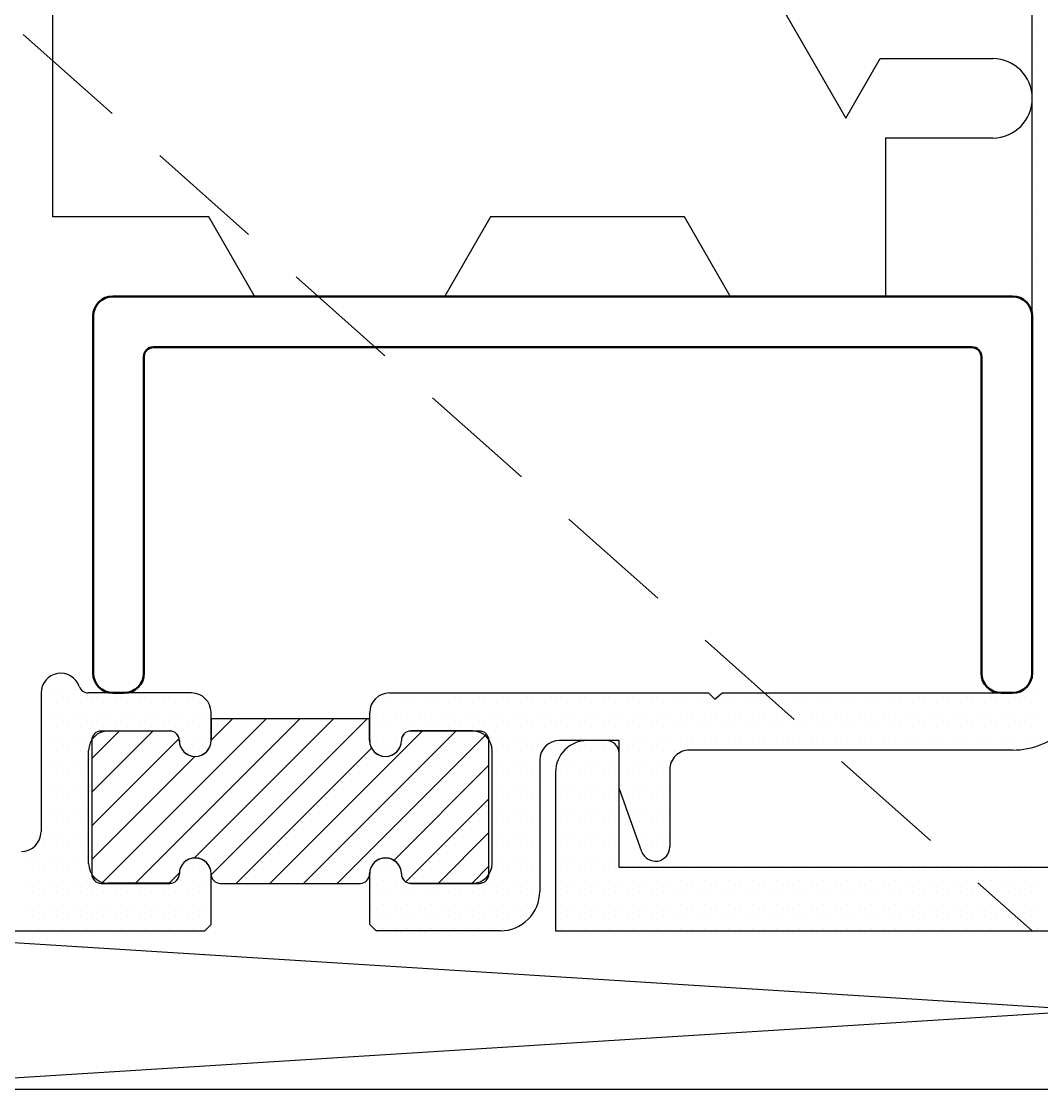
# Model space of a CAD drawing. Header units: inches. Extents: x 3.8 to 36.3, y 0.9 to 43.6.
# Drawn here: x 15.652 to 17.261, y 5.216 to 6.899 of the extents above; entities that cross this region are included whole.
import ezdxf

# ---------------------------------------------------------------- set-up
doc = ezdxf.new("R2010")
doc.units = ezdxf.units.IN
doc.header["$MEASUREMENT"] = 0
doc.linetypes.add('HIDDEN', pattern=[0.375, 0.25, -0.125])
for name, color, linetype in [('R-SWTS-DET1', 1, 'Continuous'), ('R-SWTS-DET2', 4, 'Continuous'), ('R-SWTS-DET3', 5, 'Continuous'), ('R-SWTS-PAT1', 5, 'Continuous')]:
    doc.layers.add(name, color=color, linetype=linetype)

msp = doc.modelspace()

# ---------------------------------------------------------------- linework, layer by layer
at = {"layer": 'R-SWTS-DET1', "lineweight": 30}
for p, q in [((17.24559, 5.87216), (17.24559, 7.07142)), ((15.68344, 5.84116), (15.68342, 5.62243)), ((15.92043, 5.84116), (15.75792, 5.84116)), ((16.23243, 5.84116), (16.73559, 5.84116)), ((16.73559, 5.84116), (16.74559, 5.83116)), ((16.74559, 5.83116), (16.75709, 5.84116)), ((16.75709, 5.84116), (17.21459, 5.84116)), ((15.95143, 5.76627), (15.95143, 5.81016)), ((16.20143, 5.76627), (16.20143, 5.81016)), ((15.78943, 5.78127), (15.88643, 5.78127)), ((16.36343, 5.78127), (16.26643, 5.78127)), ((16.57444, 5.76617), (16.50041, 5.76616)), ((16.59444, 5.76618), (16.54444, 5.76618)), ((16.59444, 5.56618), (16.59444, 5.76618)), ((15.75843, 5.57227), (15.75843, 5.75027)), ((16.39443, 5.57227), (16.39443, 5.75027)), ((16.59445, 5.69118), (16.59444, 5.74618)), ((17.21459, 5.75116), (16.70544, 5.75118)), ((16.46941, 5.73516), (16.46943, 5.52844)), ((16.49444, 5.71618), (16.49444, 5.46618)), ((16.67444, 5.72018), (16.67445, 5.59871)), ((16.63051, 5.59104), (16.59445, 5.69118)), ((15.95143, 5.47643), (15.95143, 5.55627)), ((16.20143, 5.47643), (16.20143, 5.55627)), ((19.08144, 5.56618), (16.59444, 5.56618)), ((15.88643, 5.54127), (15.78943, 5.54127)), ((16.26643, 5.54127), (16.36343, 5.54127)), ((15.94143, 5.46643), (15.95143, 5.47643)), ((16.21143, 5.46643), (16.20143, 5.47643)), ((15.01059, 5.46643), (15.94143, 5.46643)), ((16.40743, 5.46643), (16.21143, 5.46643)), ((16.49444, 5.46618), (19.08144, 5.46618))]:
    msp.add_line(p, q, dxfattribs=at)
at = {"layer": 'R-SWTS-DET1'}
for p, q in [((15.70186, 6.59142), (15.70186, 7.02842)), ((16.7893, 7.02842), (16.95197, 6.74667)), ((16.95197, 6.74667), (17.0061, 6.84042)), ((17.0061, 6.84042), (17.18359, 6.84042)), ((17.18359, 6.71542), (17.01436, 6.71542)), ((17.01436, 6.71542), (17.01436, 6.46642)), ((15.94781, 6.59142), (15.70186, 6.59142)), ((16.01997, 6.46642), (15.94781, 6.59142)), ((16.39184, 6.59142), (16.31967, 6.46642)), ((16.6975, 6.59142), (16.39184, 6.59142)), ((16.76967, 6.46642), (16.6975, 6.59142)), ((16.31967, 6.46642), (16.01997, 6.46642)), ((17.01436, 6.46642), (16.76967, 6.46642)), ((16.20134, 5.80044), (15.95134, 5.80017)), ((15.95134, 5.80017), (15.95134, 5.76617)), ((16.20134, 5.76617), (16.20134, 5.80017)), ((15.88634, 5.78117), (15.77834, 5.78117)), ((16.37434, 5.78117), (16.26634, 5.78117)), ((15.76334, 5.76617), (15.76334, 5.55617)), ((16.38934, 5.55617), (16.38934, 5.76617)), ((15.77834, 5.54117), (15.88634, 5.54117)), ((15.96634, 5.54117), (16.18634, 5.54117)), ((16.26634, 5.54117), (16.37434, 5.54117))]:
    msp.add_line(p, q, dxfattribs=at)
at = {"layer": 'R-SWTS-DET1', "lineweight": 50}
for p, q in [((15.79657, 6.46592), (17.21459, 6.46592)), ((15.76557, 5.87216), (15.76557, 6.43492)), ((17.24559, 6.43492), (17.24559, 5.87216)), ((17.15059, 6.38592), (15.86057, 6.38592)), ((15.84557, 6.37092), (15.84557, 5.87216)), ((17.16559, 5.87216), (17.16559, 6.37092)), ((15.81457, 5.84116), (15.79657, 5.84116)), ((17.21459, 5.84116), (17.19659, 5.84116))]:
    msp.add_line(p, q, dxfattribs=at)
at = {"layer": 'R-SWTS-DET1'}
for centre, radius, start, end in [((17.18338, 6.77792), 0.0625, 270.18986, 89.81014), ((16.23207, 5.80044), 0.03073, 180, 180.50195), ((15.77836, 5.76615), 0.01502, 90.08612, 179.91388), ((15.88631, 5.76615), 0.01502, 0.08612, 89.91388), ((16.26636, 5.76615), 0.01502, 90.08612, 179.91388), ((16.37431, 5.76615), 0.01502, 0.08612, 89.91388), ((15.92634, 5.76623), 0.025, 180.1266, 359.8734), ((16.22634, 5.76623), 0.025, 180.1266, 359.8734), ((15.92634, 5.55612), 0.025, 0.1266, 179.8734), ((16.22634, 5.55612), 0.025, 0.1266, 179.8734), ((15.77836, 5.55619), 0.01502, 180.08612, 269.91388), ((15.88631, 5.55619), 0.01502, 270.08612, 359.91388), ((15.96636, 5.55619), 0.01502, 180.08612, 269.91388), ((16.18631, 5.55619), 0.01502, 270.08612, 359.91388), ((16.26636, 5.55619), 0.01502, 180.08612, 269.91388), ((16.37431, 5.55619), 0.01502, 270.08612, 359.91388)]:
    msp.add_arc(centre, radius, start, end, dxfattribs=at)
at = {"layer": 'R-SWTS-DET1', "lineweight": 50}
for centre, radius, start, end in [((15.79657, 6.43492), 0.031, 90, 180), ((17.21459, 6.43492), 0.031, 0, 90), ((15.86057, 6.37092), 0.015, 90, 180), ((17.15059, 6.37092), 0.015, 0, 90), ((15.79657, 5.87216), 0.031, 180, 270), ((15.81457, 5.87216), 0.031, 270, 0), ((17.19659, 5.87216), 0.031, 180, 270), ((17.21459, 5.87216), 0.031, 270, 0)]:
    msp.add_arc(centre, radius, start, end, dxfattribs=at)
at = {"layer": 'R-SWTS-DET1', "lineweight": 30}
for centre, radius, start, end in [((15.71444, 5.84116), 0.031, 19.03144, 180), ((17.21459, 5.87216), 0.031, 270, 0), ((17.21459, 5.87216), 0.121, 269.99808, 360), ((15.75792, 5.85616), 0.015, 199.03144, 270), ((15.92043, 5.81016), 0.031, 0, 90), ((16.23243, 5.81016), 0.031, 90, 180), ((15.78943, 5.75027), 0.031, 90, 180), ((15.88643, 5.76627), 0.015, 0, 90), ((16.26643, 5.76627), 0.015, 90, 180), ((16.36343, 5.75027), 0.031, 0, 90), ((15.92643, 5.76627), 0.025, 180, 0), ((16.22643, 5.76627), 0.025, 180, 0), ((16.50041, 5.73516), 0.031, 90.01042, 180.00459), ((16.54444, 5.71618), 0.05, 90.00001, 180), ((16.57444, 5.74617), 0.02, 0.00583, 90.01042), ((16.70544, 5.72018), 0.031, 89.99808, 180.0026), ((15.65242, 5.62243), 0.031, 270, 359.99499), ((16.65181, 5.59871), 0.02264, 199.80483, 0.0026), ((15.78943, 5.57227), 0.031, 180, 270), ((15.92643, 5.55627), 0.025, 0, 180), ((16.22643, 5.55627), 0.025, 360, 180), ((16.36343, 5.57227), 0.031, 270, 0), ((15.88643, 5.55627), 0.015, 270, 0), ((16.26643, 5.55627), 0.015, 180, 270), ((16.40743, 5.52843), 0.062, 270, 0.00534)]:
    msp.add_arc(centre, radius, start, end, dxfattribs=at)
at = {"layer": 'R-SWTS-DET2', "linetype": 'HIDDEN', "ltscale": 0.75}
msp.add_line((15.01059, 7.45142), (17.24559, 5.46643), dxfattribs=at)
at = {"layer": 'R-SWTS-DET3'}
for p, q in [((19.33859, 5.21623), (15.33859, 5.46623)), ((15.33859, 5.21623), (19.33859, 5.46623)), ((19.92744, 5.21623), (14.58859, 5.21623))]:
    msp.add_line(p, q, dxfattribs=at)
at = {"layer": 'R-SWTS-PAT1'}
for p, q in [((17.25449, 6.89494), (17.25449, 6.89494)), ((17.25449, 6.85744), (17.25449, 6.85744)), ((17.25449, 6.81994), (17.25449, 6.81994)), ((17.25449, 6.78244), (17.25449, 6.78244)), ((17.25449, 6.74494), (17.25449, 6.74494)), ((17.25449, 6.70744), (17.25449, 6.70744)), ((17.25449, 6.66994), (17.25449, 6.66994)), ((17.25449, 6.63244), (17.25449, 6.63244)), ((17.25449, 6.59494), (17.25449, 6.59494)), ((17.25449, 6.55744), (17.25449, 6.55744)), ((17.25449, 6.51994), (17.25449, 6.51994)), ((17.25449, 6.48244), (17.25449, 6.48244)), ((17.25449, 6.44494), (17.25449, 6.44494)), ((17.25449, 6.40744), (17.25449, 6.40744)), ((17.25449, 6.36994), (17.25449, 6.36994)), ((17.25449, 6.33244), (17.25449, 6.33244)), ((17.25449, 6.29494), (17.25449, 6.29494)), ((17.25449, 6.25744), (17.25449, 6.25744)), ((17.25449, 6.21994), (17.25449, 6.21994)), ((17.25449, 6.18244), (17.25449, 6.18244)), ((17.25449, 6.14494), (17.25449, 6.14494)), ((17.25449, 6.10744), (17.25449, 6.10744)), ((17.25449, 6.06994), (17.25449, 6.06994)), ((17.25449, 6.03244), (17.25449, 6.03244)), ((17.25449, 5.99494), (17.25449, 5.99494)), ((17.25449, 5.95744), (17.25449, 5.95744)), ((17.25449, 5.91994), (17.25449, 5.91994)), ((17.25449, 5.88244), (17.25449, 5.88244)), ((15.70761, 5.86369), (15.70761, 5.86369)), ((15.72636, 5.86369), (15.72636, 5.86369)), ((17.24511, 5.86369), (17.24511, 5.86369)), ((15.69824, 5.84494), (15.69824, 5.84494)), ((15.71699, 5.84494), (15.71699, 5.84494)), ((15.73574, 5.84494), (15.73574, 5.84494)), ((17.23574, 5.84494), (17.23574, 5.84494)), ((17.25449, 5.84494), (17.25449, 5.84494)), ((15.68886, 5.82619), (15.68886, 5.82619)), ((15.70761, 5.82619), (15.70761, 5.82619)), ((15.72636, 5.82619), (15.72636, 5.82619)), ((15.74511, 5.82619), (15.74511, 5.82619)), ((15.76386, 5.82619), (15.76386, 5.82619)), ((15.78261, 5.82619), (15.78261, 5.82619)), ((15.80136, 5.82619), (15.80136, 5.82619)), ((15.82011, 5.82619), (15.82011, 5.82619)), ((15.83886, 5.82619), (15.83886, 5.82619)), ((15.85761, 5.82619), (15.85761, 5.82619)), ((15.87636, 5.82619), (15.87636, 5.82619)), ((15.89511, 5.82619), (15.89511, 5.82619)), ((15.91386, 5.82619), (15.91386, 5.82619)), ((15.93261, 5.82619), (15.93261, 5.82619)), ((16.21386, 5.82619), (16.21386, 5.82619)), ((16.23261, 5.82619), (16.23261, 5.82619)), ((16.25136, 5.82619), (16.25136, 5.82619)), ((16.27011, 5.82619), (16.27011, 5.82619)), ((16.28886, 5.82619), (16.28886, 5.82619)), ((16.30761, 5.82619), (16.30761, 5.82619)), ((16.32636, 5.82619), (16.32636, 5.82619)), ((16.34511, 5.82619), (16.34511, 5.82619)), ((16.36386, 5.82619), (16.36386, 5.82619)), ((16.38261, 5.82619), (16.38261, 5.82619)), ((16.40136, 5.82619), (16.40136, 5.82619)), ((16.42011, 5.82619), (16.42011, 5.82619)), ((16.43886, 5.82619), (16.43886, 5.82619)), ((16.45761, 5.82619), (16.45761, 5.82619)), ((16.47636, 5.82619), (16.47636, 5.82619)), ((16.49511, 5.82619), (16.49511, 5.82619)), ((16.51386, 5.82619), (16.51386, 5.82619)), ((16.53261, 5.82619), (16.53261, 5.82619)), ((16.55136, 5.82619), (16.55136, 5.82619)), ((16.57011, 5.82619), (16.57011, 5.82619)), ((16.58886, 5.82619), (16.58886, 5.82619)), ((16.60761, 5.82619), (16.60761, 5.82619)), ((16.62636, 5.82619), (16.62636, 5.82619)), ((16.64511, 5.82619), (16.64511, 5.82619)), ((16.66386, 5.82619), (16.66386, 5.82619)), ((16.68261, 5.82619), (16.68261, 5.82619)), ((16.70136, 5.82619), (16.70136, 5.82619)), ((16.72011, 5.82619), (16.72011, 5.82619)), ((16.73886, 5.82619), (16.73886, 5.82619)), ((16.75761, 5.82619), (16.75761, 5.82619)), ((16.77636, 5.82619), (16.77636, 5.82619)), ((16.79511, 5.82619), (16.79511, 5.82619)), ((16.81386, 5.82619), (16.81386, 5.82619)), ((16.83261, 5.82619), (16.83261, 5.82619)), ((16.85136, 5.82619), (16.85136, 5.82619)), ((16.87011, 5.82619), (16.87011, 5.82619)), ((16.88886, 5.82619), (16.88886, 5.82619)), ((16.90761, 5.82619), (16.90761, 5.82619)), ((16.92636, 5.82619), (16.92636, 5.82619)), ((16.94511, 5.82619), (16.94511, 5.82619)), ((16.96386, 5.82619), (16.96386, 5.82619)), ((16.98261, 5.82619), (16.98261, 5.82619)), ((17.00136, 5.82619), (17.00136, 5.82619)), ((17.02011, 5.82619), (17.02011, 5.82619)), ((17.03886, 5.82619), (17.03886, 5.82619)), ((17.05761, 5.82619), (17.05761, 5.82619)), ((17.07636, 5.82619), (17.07636, 5.82619)), ((17.09511, 5.82619), (17.09511, 5.82619)), ((17.11386, 5.82619), (17.11386, 5.82619)), ((17.13261, 5.82619), (17.13261, 5.82619)), ((17.15136, 5.82619), (17.15136, 5.82619)), ((17.17011, 5.82619), (17.17011, 5.82619)), ((17.18886, 5.82619), (17.18886, 5.82619)), ((17.20761, 5.82619), (17.20761, 5.82619)), ((17.22636, 5.82619), (17.22636, 5.82619)), ((17.24511, 5.82619), (17.24511, 5.82619)), ((15.69824, 5.80744), (15.69824, 5.80744)), ((15.71699, 5.80744), (15.71699, 5.80744)), ((15.73574, 5.80744), (15.73574, 5.80744)), ((15.75449, 5.80744), (15.75449, 5.80744)), ((15.77324, 5.80744), (15.77324, 5.80744)), ((15.79199, 5.80744), (15.79199, 5.80744)), ((15.81074, 5.80744), (15.81074, 5.80744)), ((15.82949, 5.80744), (15.82949, 5.80744)), ((15.84824, 5.80744), (15.84824, 5.80744)), ((15.86699, 5.80744), (15.86699, 5.80744)), ((15.88574, 5.80744), (15.88574, 5.80744)), ((15.90449, 5.80744), (15.90449, 5.80744)), ((15.92324, 5.80744), (15.92324, 5.80744)), ((15.94199, 5.80744), (15.94199, 5.80744)), ((16.20449, 5.80744), (16.20449, 5.80744)), ((16.22324, 5.80744), (16.22324, 5.80744)), ((16.24199, 5.80744), (16.24199, 5.80744)), ((16.26074, 5.80744), (16.26074, 5.80744)), ((16.27949, 5.80744), (16.27949, 5.80744)), ((16.29824, 5.80744), (16.29824, 5.80744)), ((16.31699, 5.80744), (16.31699, 5.80744)), ((16.33574, 5.80744), (16.33574, 5.80744)), ((16.35449, 5.80744), (16.35449, 5.80744)), ((16.37324, 5.80744), (16.37324, 5.80744)), ((16.39199, 5.80744), (16.39199, 5.80744)), ((16.41074, 5.80744), (16.41074, 5.80744)), ((16.42949, 5.80744), (16.42949, 5.80744)), ((16.44824, 5.80744), (16.44824, 5.80744)), ((16.46699, 5.80744), (16.46699, 5.80744)), ((16.48574, 5.80744), (16.48574, 5.80744)), ((16.50449, 5.80744), (16.50449, 5.80744)), ((16.52324, 5.80744), (16.52324, 5.80744)), ((16.54199, 5.80744), (16.54199, 5.80744)), ((16.56074, 5.80744), (16.56074, 5.80744)), ((16.57949, 5.80744), (16.57949, 5.80744)), ((16.59824, 5.80744), (16.59824, 5.80744)), ((16.61699, 5.80744), (16.61699, 5.80744)), ((16.63574, 5.80744), (16.63574, 5.80744)), ((16.65449, 5.80744), (16.65449, 5.80744)), ((16.67324, 5.80744), (16.67324, 5.80744)), ((16.69199, 5.80744), (16.69199, 5.80744)), ((16.71074, 5.80744), (16.71074, 5.80744)), ((16.72949, 5.80744), (16.72949, 5.80744)), ((16.74824, 5.80744), (16.74824, 5.80744)), ((16.76699, 5.80744), (16.76699, 5.80744)), ((16.78574, 5.80744), (16.78574, 5.80744)), ((16.80449, 5.80744), (16.80449, 5.80744)), ((16.82324, 5.80744), (16.82324, 5.80744)), ((16.84199, 5.80744), (16.84199, 5.80744)), ((16.86074, 5.80744), (16.86074, 5.80744)), ((16.87949, 5.80744), (16.87949, 5.80744)), ((16.89824, 5.80744), (16.89824, 5.80744)), ((16.91699, 5.80744), (16.91699, 5.80744)), ((16.93574, 5.80744), (16.93574, 5.80744)), ((16.95449, 5.80744), (16.95449, 5.80744)), ((16.97324, 5.80744), (16.97324, 5.80744)), ((16.99199, 5.80744), (16.99199, 5.80744)), ((17.01074, 5.80744), (17.01074, 5.80744)), ((17.02949, 5.80744), (17.02949, 5.80744)), ((17.04824, 5.80744), (17.04824, 5.80744)), ((17.06699, 5.80744), (17.06699, 5.80744)), ((17.08574, 5.80744), (17.08574, 5.80744)), ((17.10449, 5.80744), (17.10449, 5.80744)), ((17.12324, 5.80744), (17.12324, 5.80744)), ((17.14199, 5.80744), (17.14199, 5.80744)), ((17.16074, 5.80744), (17.16074, 5.80744)), ((17.17949, 5.80744), (17.17949, 5.80744)), ((17.19824, 5.80744), (17.19824, 5.80744)), ((17.21699, 5.80744), (17.21699, 5.80744)), ((17.23574, 5.80744), (17.23574, 5.80744)), ((17.25449, 5.80744), (17.25449, 5.80744)), ((15.77897, 5.54117), (16.03806, 5.80026)), ((15.832, 5.54117), (16.09115, 5.80032)), ((15.92501, 5.58114), (16.14424, 5.80038)), ((15.95134, 5.76657), (15.98497, 5.80021)), ((15.95143, 5.55453), (16.19733, 5.80044)), ((15.68886, 5.78869), (15.68886, 5.78869)), ((15.70761, 5.78869), (15.70761, 5.78869)), ((15.72636, 5.78869), (15.72636, 5.78869)), ((15.74511, 5.78869), (15.74511, 5.78869)), ((15.76334, 5.73767), (15.80684, 5.78117)), ((15.76334, 5.68464), (15.85987, 5.78117)), ((15.76386, 5.78869), (15.76386, 5.78869)), ((15.78261, 5.78869), (15.78261, 5.78869)), ((15.80136, 5.78869), (15.80136, 5.78869)), ((15.82011, 5.78869), (15.82011, 5.78869)), ((15.83886, 5.78869), (15.83886, 5.78869)), ((15.85761, 5.78869), (15.85761, 5.78869)), ((15.87636, 5.78869), (15.87636, 5.78869)), ((15.89511, 5.78869), (15.89511, 5.78869)), ((15.91386, 5.78869), (15.91386, 5.78869)), ((15.93261, 5.78869), (15.93261, 5.78869)), ((15.95136, 5.78869), (15.95136, 5.78869)), ((16.04414, 5.54117), (16.28414, 5.78117)), ((16.09717, 5.54117), (16.33717, 5.78117)), ((16.1502, 5.54117), (16.38536, 5.77633)), ((16.21386, 5.78869), (16.21386, 5.78869)), ((16.23261, 5.78869), (16.23261, 5.78869)), ((16.25136, 5.78869), (16.25136, 5.78869)), ((16.27011, 5.78869), (16.27011, 5.78869)), ((16.28886, 5.78869), (16.28886, 5.78869)), ((16.30761, 5.78869), (16.30761, 5.78869)), ((16.32636, 5.78869), (16.32636, 5.78869)), ((16.34511, 5.78869), (16.34511, 5.78869)), ((16.36386, 5.78869), (16.36386, 5.78869)), ((16.38261, 5.78869), (16.38261, 5.78869)), ((16.40136, 5.78869), (16.40136, 5.78869)), ((16.42011, 5.78869), (16.42011, 5.78869)), ((16.43886, 5.78869), (16.43886, 5.78869)), ((16.45761, 5.78869), (16.45761, 5.78869)), ((16.47636, 5.78869), (16.47636, 5.78869)), ((16.49511, 5.78869), (16.49511, 5.78869)), ((16.51386, 5.78869), (16.51386, 5.78869)), ((16.53261, 5.78869), (16.53261, 5.78869)), ((16.55136, 5.78869), (16.55136, 5.78869)), ((16.57011, 5.78869), (16.57011, 5.78869)), ((16.58886, 5.78869), (16.58886, 5.78869)), ((16.60761, 5.78869), (16.60761, 5.78869)), ((16.62636, 5.78869), (16.62636, 5.78869)), ((16.64511, 5.78869), (16.64511, 5.78869)), ((16.66386, 5.78869), (16.66386, 5.78869)), ((16.68261, 5.78869), (16.68261, 5.78869)), ((16.70136, 5.78869), (16.70136, 5.78869)), ((16.72011, 5.78869), (16.72011, 5.78869)), ((16.73886, 5.78869), (16.73886, 5.78869)), ((16.75761, 5.78869), (16.75761, 5.78869)), ((16.77636, 5.78869), (16.77636, 5.78869)), ((16.79511, 5.78869), (16.79511, 5.78869)), ((16.81386, 5.78869), (16.81386, 5.78869)), ((16.83261, 5.78869), (16.83261, 5.78869)), ((16.85136, 5.78869), (16.85136, 5.78869)), ((16.87011, 5.78869), (16.87011, 5.78869)), ((16.88886, 5.78869), (16.88886, 5.78869)), ((16.90761, 5.78869), (16.90761, 5.78869)), ((16.92636, 5.78869), (16.92636, 5.78869)), ((16.94511, 5.78869), (16.94511, 5.78869)), ((16.96386, 5.78869), (16.96386, 5.78869)), ((16.98261, 5.78869), (16.98261, 5.78869)), ((17.00136, 5.78869), (17.00136, 5.78869)), ((17.02011, 5.78869), (17.02011, 5.78869)), ((17.03886, 5.78869), (17.03886, 5.78869)), ((17.05761, 5.78869), (17.05761, 5.78869)), ((17.07636, 5.78869), (17.07636, 5.78869)), ((17.09511, 5.78869), (17.09511, 5.78869)), ((17.11386, 5.78869), (17.11386, 5.78869)), ((17.13261, 5.78869), (17.13261, 5.78869)), ((17.15136, 5.78869), (17.15136, 5.78869)), ((17.17011, 5.78869), (17.17011, 5.78869)), ((17.18886, 5.78869), (17.18886, 5.78869)), ((17.20761, 5.78869), (17.20761, 5.78869)), ((17.22636, 5.78869), (17.22636, 5.78869)), ((17.24511, 5.78869), (17.24511, 5.78869)), ((15.69824, 5.76994), (15.69824, 5.76994)), ((15.71699, 5.76994), (15.71699, 5.76994)), ((15.73574, 5.76994), (15.73574, 5.76994)), ((15.75449, 5.76994), (15.75449, 5.76994)), ((15.76334, 5.6316), (15.90101, 5.76927)), ((15.90449, 5.76994), (15.90449, 5.76994)), ((15.92324, 5.76994), (15.92324, 5.76994)), ((15.94199, 5.76994), (15.94199, 5.76994)), ((16.20449, 5.76994), (16.20449, 5.76994)), ((16.22324, 5.76994), (16.22324, 5.76994)), ((16.24199, 5.76994), (16.24199, 5.76994)), ((16.39199, 5.76994), (16.39199, 5.76994)), ((16.41074, 5.76994), (16.41074, 5.76994)), ((16.42949, 5.76994), (16.42949, 5.76994)), ((16.44824, 5.76994), (16.44824, 5.76994)), ((16.46699, 5.76994), (16.46699, 5.76994)), ((16.48574, 5.76994), (16.48574, 5.76994)), ((16.50449, 5.76994), (16.50449, 5.76994)), ((16.52324, 5.76994), (16.52324, 5.76994)), ((16.54199, 5.76994), (16.54199, 5.76994)), ((16.56074, 5.76994), (16.56074, 5.76994)), ((16.57949, 5.76994), (16.57949, 5.76994)), ((16.59824, 5.76994), (16.59824, 5.76994)), ((16.61699, 5.76994), (16.61699, 5.76994)), ((16.63574, 5.76994), (16.63574, 5.76994)), ((16.65449, 5.76994), (16.65449, 5.76994)), ((16.67324, 5.76994), (16.67324, 5.76994)), ((16.69199, 5.76994), (16.69199, 5.76994)), ((16.71074, 5.76994), (16.71074, 5.76994)), ((16.72949, 5.76994), (16.72949, 5.76994)), ((16.74824, 5.76994), (16.74824, 5.76994)), ((16.76699, 5.76994), (16.76699, 5.76994)), ((16.78574, 5.76994), (16.78574, 5.76994)), ((16.80449, 5.76994), (16.80449, 5.76994)), ((16.82324, 5.76994), (16.82324, 5.76994)), ((16.84199, 5.76994), (16.84199, 5.76994)), ((16.86074, 5.76994), (16.86074, 5.76994)), ((16.87949, 5.76994), (16.87949, 5.76994)), ((16.89824, 5.76994), (16.89824, 5.76994)), ((16.91699, 5.76994), (16.91699, 5.76994)), ((16.93574, 5.76994), (16.93574, 5.76994)), ((16.95449, 5.76994), (16.95449, 5.76994)), ((16.97324, 5.76994), (16.97324, 5.76994)), ((16.99199, 5.76994), (16.99199, 5.76994)), ((17.01074, 5.76994), (17.01074, 5.76994)), ((17.02949, 5.76994), (17.02949, 5.76994)), ((17.04824, 5.76994), (17.04824, 5.76994)), ((17.06699, 5.76994), (17.06699, 5.76994)), ((17.08574, 5.76994), (17.08574, 5.76994)), ((17.10449, 5.76994), (17.10449, 5.76994)), ((17.12324, 5.76994), (17.12324, 5.76994)), ((17.14199, 5.76994), (17.14199, 5.76994)), ((17.16074, 5.76994), (17.16074, 5.76994)), ((17.17949, 5.76994), (17.17949, 5.76994)), ((17.19824, 5.76994), (17.19824, 5.76994)), ((17.21699, 5.76994), (17.21699, 5.76994)), ((17.23574, 5.76994), (17.23574, 5.76994)), ((17.25449, 5.76994), (17.25449, 5.76994)), ((15.68886, 5.75119), (15.68886, 5.75119)), ((15.70761, 5.75119), (15.70761, 5.75119)), ((15.72636, 5.75119), (15.72636, 5.75119)), ((15.74511, 5.75119), (15.74511, 5.75119)), ((15.76334, 5.57857), (15.92594, 5.74118)), ((15.91386, 5.75119), (15.91386, 5.75119)), ((15.93261, 5.75119), (15.93261, 5.75119)), ((15.9911, 5.54117), (16.20432, 5.75439)), ((16.21386, 5.75119), (16.21386, 5.75119)), ((16.23261, 5.75119), (16.23261, 5.75119)), ((16.40136, 5.75119), (16.40136, 5.75119)), ((16.42011, 5.75119), (16.42011, 5.75119)), ((16.43886, 5.75119), (16.43886, 5.75119)), ((16.45761, 5.75119), (16.45761, 5.75119)), ((16.51386, 5.75119), (16.51386, 5.75119)), ((16.53261, 5.75119), (16.53261, 5.75119)), ((16.55136, 5.75119), (16.55136, 5.75119)), ((16.57011, 5.75119), (16.57011, 5.75119)), ((16.58886, 5.75119), (16.58886, 5.75119)), ((16.60761, 5.75119), (16.60761, 5.75119)), ((16.62636, 5.75119), (16.62636, 5.75119)), ((16.64511, 5.75119), (16.64511, 5.75119)), ((16.66386, 5.75119), (16.66386, 5.75119)), ((16.68261, 5.75119), (16.68261, 5.75119)), ((16.70136, 5.75119), (16.70136, 5.75119)), ((16.72011, 5.75119), (16.72011, 5.75119)), ((16.73886, 5.75119), (16.73886, 5.75119)), ((16.75761, 5.75119), (16.75761, 5.75119)), ((16.77636, 5.75119), (16.77636, 5.75119)), ((16.79511, 5.75119), (16.79511, 5.75119)), ((16.81386, 5.75119), (16.81386, 5.75119)), ((16.83261, 5.75119), (16.83261, 5.75119)), ((16.85136, 5.75119), (16.85136, 5.75119)), ((16.87011, 5.75119), (16.87011, 5.75119)), ((16.88886, 5.75119), (16.88886, 5.75119)), ((16.90761, 5.75119), (16.90761, 5.75119)), ((16.92636, 5.75119), (16.92636, 5.75119)), ((16.94511, 5.75119), (16.94511, 5.75119)), ((16.96386, 5.75119), (16.96386, 5.75119)), ((16.98261, 5.75119), (16.98261, 5.75119)), ((17.00136, 5.75119), (17.00136, 5.75119)), ((17.02011, 5.75119), (17.02011, 5.75119)), ((17.03886, 5.75119), (17.03886, 5.75119)), ((17.05761, 5.75119), (17.05761, 5.75119)), ((17.07636, 5.75119), (17.07636, 5.75119)), ((17.09511, 5.75119), (17.09511, 5.75119)), ((17.11386, 5.75119), (17.11386, 5.75119)), ((17.13261, 5.75119), (17.13261, 5.75119)), ((17.15136, 5.75119), (17.15136, 5.75119)), ((17.17011, 5.75119), (17.17011, 5.75119)), ((17.18886, 5.75119), (17.18886, 5.75119)), ((17.20761, 5.75119), (17.20761, 5.75119)), ((15.69824, 5.73244), (15.69824, 5.73244)), ((15.71699, 5.73244), (15.71699, 5.73244)), ((15.73574, 5.73244), (15.73574, 5.73244)), ((15.75449, 5.73244), (15.75449, 5.73244)), ((16.23947, 5.5774), (16.38934, 5.72727)), ((16.41074, 5.73244), (16.41074, 5.73244)), ((16.42949, 5.73244), (16.42949, 5.73244)), ((16.44824, 5.73244), (16.44824, 5.73244)), ((16.46699, 5.73244), (16.46699, 5.73244)), ((16.50449, 5.73244), (16.50449, 5.73244)), ((16.52324, 5.73244), (16.52324, 5.73244)), ((16.54199, 5.73244), (16.54199, 5.73244)), ((16.56074, 5.73244), (16.56074, 5.73244)), ((16.57949, 5.73244), (16.57949, 5.73244)), ((16.59824, 5.73244), (16.59824, 5.73244)), ((16.61699, 5.73244), (16.61699, 5.73244)), ((16.63574, 5.73244), (16.63574, 5.73244)), ((16.65449, 5.73244), (16.65449, 5.73244)), ((16.67324, 5.73244), (16.67324, 5.73244)), ((15.68886, 5.71369), (15.68886, 5.71369)), ((15.70761, 5.71369), (15.70761, 5.71369)), ((15.72636, 5.71369), (15.72636, 5.71369)), ((15.74511, 5.71369), (15.74511, 5.71369)), ((16.40136, 5.71369), (16.40136, 5.71369)), ((16.42011, 5.71369), (16.42011, 5.71369)), ((16.43886, 5.71369), (16.43886, 5.71369)), ((16.45761, 5.71369), (16.45761, 5.71369)), ((16.49511, 5.71369), (16.49511, 5.71369)), ((16.51386, 5.71369), (16.51386, 5.71369)), ((16.53261, 5.71369), (16.53261, 5.71369)), ((16.55136, 5.71369), (16.55136, 5.71369)), ((16.57011, 5.71369), (16.57011, 5.71369)), ((16.58886, 5.71369), (16.58886, 5.71369)), ((16.60761, 5.71369), (16.60761, 5.71369)), ((16.62636, 5.71369), (16.62636, 5.71369)), ((16.64511, 5.71369), (16.64511, 5.71369)), ((16.66386, 5.71369), (16.66386, 5.71369)), ((15.69824, 5.69494), (15.69824, 5.69494)), ((15.71699, 5.69494), (15.71699, 5.69494)), ((15.73574, 5.69494), (15.73574, 5.69494)), ((15.75449, 5.69494), (15.75449, 5.69494)), ((16.41074, 5.69494), (16.41074, 5.69494)), ((16.42949, 5.69494), (16.42949, 5.69494)), ((16.44824, 5.69494), (16.44824, 5.69494)), ((16.46699, 5.69494), (16.46699, 5.69494)), ((16.50449, 5.69494), (16.50449, 5.69494)), ((16.52324, 5.69494), (16.52324, 5.69494)), ((16.54199, 5.69494), (16.54199, 5.69494)), ((16.56074, 5.69494), (16.56074, 5.69494)), ((16.57949, 5.69494), (16.57949, 5.69494)), ((16.59824, 5.69494), (16.59824, 5.69494)), ((16.61699, 5.69494), (16.61699, 5.69494)), ((16.63574, 5.69494), (16.63574, 5.69494)), ((16.65449, 5.69494), (16.65449, 5.69494)), ((16.67324, 5.69494), (16.67324, 5.69494)), ((15.68886, 5.67619), (15.68886, 5.67619)), ((15.70761, 5.67619), (15.70761, 5.67619)), ((15.72636, 5.67619), (15.72636, 5.67619)), ((15.74511, 5.67619), (15.74511, 5.67619)), ((16.25849, 5.5434), (16.38934, 5.67424)), ((16.40136, 5.67619), (16.40136, 5.67619)), ((16.42011, 5.67619), (16.42011, 5.67619)), ((16.43886, 5.67619), (16.43886, 5.67619)), ((16.45761, 5.67619), (16.45761, 5.67619)), ((16.49511, 5.67619), (16.49511, 5.67619)), ((16.51386, 5.67619), (16.51386, 5.67619)), ((16.53261, 5.67619), (16.53261, 5.67619)), ((16.55136, 5.67619), (16.55136, 5.67619)), ((16.57011, 5.67619), (16.57011, 5.67619)), ((16.58886, 5.67619), (16.58886, 5.67619)), ((16.60761, 5.67619), (16.60761, 5.67619)), ((16.62636, 5.67619), (16.62636, 5.67619)), ((16.64511, 5.67619), (16.64511, 5.67619)), ((16.66386, 5.67619), (16.66386, 5.67619)), ((15.69824, 5.65744), (15.69824, 5.65744)), ((15.71699, 5.65744), (15.71699, 5.65744)), ((15.73574, 5.65744), (15.73574, 5.65744)), ((15.75449, 5.65744), (15.75449, 5.65744)), ((16.41074, 5.65744), (16.41074, 5.65744)), ((16.42949, 5.65744), (16.42949, 5.65744)), ((16.44824, 5.65744), (16.44824, 5.65744)), ((16.46699, 5.65744), (16.46699, 5.65744)), ((16.50449, 5.65744), (16.50449, 5.65744)), ((16.52324, 5.65744), (16.52324, 5.65744)), ((16.54199, 5.65744), (16.54199, 5.65744)), ((16.56074, 5.65744), (16.56074, 5.65744)), ((16.57949, 5.65744), (16.57949, 5.65744)), ((16.61699, 5.65744), (16.61699, 5.65744)), ((16.63574, 5.65744), (16.63574, 5.65744)), ((16.65449, 5.65744), (16.65449, 5.65744)), ((16.67324, 5.65744), (16.67324, 5.65744)), ((15.68886, 5.63869), (15.68886, 5.63869)), ((15.70761, 5.63869), (15.70761, 5.63869)), ((15.72636, 5.63869), (15.72636, 5.63869)), ((15.74511, 5.63869), (15.74511, 5.63869)), ((16.40136, 5.63869), (16.40136, 5.63869)), ((16.42011, 5.63869), (16.42011, 5.63869)), ((16.43886, 5.63869), (16.43886, 5.63869)), ((16.45761, 5.63869), (16.45761, 5.63869)), ((16.49511, 5.63869), (16.49511, 5.63869)), ((16.51386, 5.63869), (16.51386, 5.63869)), ((16.53261, 5.63869), (16.53261, 5.63869)), ((16.55136, 5.63869), (16.55136, 5.63869)), ((16.57011, 5.63869), (16.57011, 5.63869)), ((16.58886, 5.63869), (16.58886, 5.63869)), ((16.62636, 5.63869), (16.62636, 5.63869)), ((16.64511, 5.63869), (16.64511, 5.63869)), ((16.66386, 5.63869), (16.66386, 5.63869)), ((16.3093, 5.54117), (16.38934, 5.62121)), ((15.69824, 5.61994), (15.69824, 5.61994)), ((15.71699, 5.61994), (15.71699, 5.61994)), ((15.73574, 5.61994), (15.73574, 5.61994)), ((15.75449, 5.61994), (15.75449, 5.61994)), ((16.41074, 5.61994), (16.41074, 5.61994)), ((16.42949, 5.61994), (16.42949, 5.61994)), ((16.44824, 5.61994), (16.44824, 5.61994)), ((16.46699, 5.61994), (16.46699, 5.61994)), ((16.50449, 5.61994), (16.50449, 5.61994)), ((16.52324, 5.61994), (16.52324, 5.61994)), ((16.54199, 5.61994), (16.54199, 5.61994)), ((16.56074, 5.61994), (16.56074, 5.61994)), ((16.57949, 5.61994), (16.57949, 5.61994)), ((16.63574, 5.61994), (16.63574, 5.61994)), ((16.65449, 5.61994), (16.65449, 5.61994)), ((16.67324, 5.61994), (16.67324, 5.61994)), ((15.68886, 5.60119), (15.68886, 5.60119)), ((15.70761, 5.60119), (15.70761, 5.60119)), ((15.72636, 5.60119), (15.72636, 5.60119)), ((15.74511, 5.60119), (15.74511, 5.60119)), ((16.40136, 5.60119), (16.40136, 5.60119)), ((16.42011, 5.60119), (16.42011, 5.60119)), ((16.43886, 5.60119), (16.43886, 5.60119)), ((16.45761, 5.60119), (16.45761, 5.60119)), ((16.49511, 5.60119), (16.49511, 5.60119)), ((16.51386, 5.60119), (16.51386, 5.60119)), ((16.53261, 5.60119), (16.53261, 5.60119)), ((16.55136, 5.60119), (16.55136, 5.60119)), ((16.57011, 5.60119), (16.57011, 5.60119)), ((16.58886, 5.60119), (16.58886, 5.60119)), ((16.64511, 5.60119), (16.64511, 5.60119)), ((16.66386, 5.60119), (16.66386, 5.60119)), ((15.66074, 5.58244), (15.66074, 5.58244)), ((15.67949, 5.58244), (15.67949, 5.58244)), ((15.69824, 5.58244), (15.69824, 5.58244)), ((15.71699, 5.58244), (15.71699, 5.58244)), ((15.73574, 5.58244), (15.73574, 5.58244)), ((15.75449, 5.58244), (15.75449, 5.58244)), ((16.41074, 5.58244), (16.41074, 5.58244)), ((16.42949, 5.58244), (16.42949, 5.58244)), ((16.44824, 5.58244), (16.44824, 5.58244)), ((16.46699, 5.58244), (16.46699, 5.58244)), ((16.50449, 5.58244), (16.50449, 5.58244)), ((16.52324, 5.58244), (16.52324, 5.58244)), ((16.54199, 5.58244), (16.54199, 5.58244)), ((16.56074, 5.58244), (16.56074, 5.58244)), ((16.57949, 5.58244), (16.57949, 5.58244)), ((16.65449, 5.58244), (16.65449, 5.58244)), ((15.67011, 5.56369), (15.67011, 5.56369)), ((15.68886, 5.56369), (15.68886, 5.56369)), ((15.70761, 5.56369), (15.70761, 5.56369)), ((15.72636, 5.56369), (15.72636, 5.56369)), ((15.74511, 5.56369), (15.74511, 5.56369)), ((15.88504, 5.54117), (15.90137, 5.5575)), ((15.91386, 5.56369), (15.91386, 5.56369)), ((15.93261, 5.56369), (15.93261, 5.56369)), ((16.21386, 5.56369), (16.21386, 5.56369)), ((16.23261, 5.56369), (16.23261, 5.56369)), ((16.36233, 5.54117), (16.38934, 5.56817)), ((16.40136, 5.56369), (16.40136, 5.56369)), ((16.42011, 5.56369), (16.42011, 5.56369)), ((16.43886, 5.56369), (16.43886, 5.56369)), ((16.45761, 5.56369), (16.45761, 5.56369)), ((16.49511, 5.56369), (16.49511, 5.56369)), ((16.51386, 5.56369), (16.51386, 5.56369)), ((16.53261, 5.56369), (16.53261, 5.56369)), ((16.55136, 5.56369), (16.55136, 5.56369)), ((16.57011, 5.56369), (16.57011, 5.56369)), ((16.58886, 5.56369), (16.58886, 5.56369)), ((16.60761, 5.56369), (16.60761, 5.56369)), ((16.62636, 5.56369), (16.62636, 5.56369)), ((16.64511, 5.56369), (16.64511, 5.56369)), ((16.66386, 5.56369), (16.66386, 5.56369)), ((16.68261, 5.56369), (16.68261, 5.56369)), ((16.70136, 5.56369), (16.70136, 5.56369)), ((16.72011, 5.56369), (16.72011, 5.56369)), ((16.73886, 5.56369), (16.73886, 5.56369)), ((16.75761, 5.56369), (16.75761, 5.56369)), ((16.77636, 5.56369), (16.77636, 5.56369)), ((16.79511, 5.56369), (16.79511, 5.56369)), ((16.81386, 5.56369), (16.81386, 5.56369)), ((16.83261, 5.56369), (16.83261, 5.56369)), ((16.85136, 5.56369), (16.85136, 5.56369)), ((16.87011, 5.56369), (16.87011, 5.56369)), ((16.88886, 5.56369), (16.88886, 5.56369)), ((16.90761, 5.56369), (16.90761, 5.56369)), ((16.92636, 5.56369), (16.92636, 5.56369)), ((16.94511, 5.56369), (16.94511, 5.56369)), ((16.96386, 5.56369), (16.96386, 5.56369)), ((16.98261, 5.56369), (16.98261, 5.56369)), ((17.00136, 5.56369), (17.00136, 5.56369)), ((17.02011, 5.56369), (17.02011, 5.56369)), ((17.03886, 5.56369), (17.03886, 5.56369)), ((17.05761, 5.56369), (17.05761, 5.56369)), ((17.07636, 5.56369), (17.07636, 5.56369)), ((17.09511, 5.56369), (17.09511, 5.56369)), ((17.11386, 5.56369), (17.11386, 5.56369)), ((17.13261, 5.56369), (17.13261, 5.56369)), ((17.15136, 5.56369), (17.15136, 5.56369)), ((17.17011, 5.56369), (17.17011, 5.56369)), ((17.18886, 5.56369), (17.18886, 5.56369)), ((17.20761, 5.56369), (17.20761, 5.56369)), ((17.22636, 5.56369), (17.22636, 5.56369)), ((17.24511, 5.56369), (17.24511, 5.56369)), ((15.66074, 5.54494), (15.66074, 5.54494)), ((15.67949, 5.54494), (15.67949, 5.54494)), ((15.69824, 5.54494), (15.69824, 5.54494)), ((15.71699, 5.54494), (15.71699, 5.54494)), ((15.73574, 5.54494), (15.73574, 5.54494)), ((15.75449, 5.54494), (15.75449, 5.54494)), ((15.77324, 5.54494), (15.77324, 5.54494)), ((15.90449, 5.54494), (15.90449, 5.54494)), ((15.92324, 5.54494), (15.92324, 5.54494)), ((15.94199, 5.54494), (15.94199, 5.54494)), ((16.20449, 5.54494), (16.20449, 5.54494)), ((16.22324, 5.54494), (16.22324, 5.54494)), ((16.24199, 5.54494), (16.24199, 5.54494)), ((16.39199, 5.54494), (16.39199, 5.54494)), ((16.41074, 5.54494), (16.41074, 5.54494)), ((16.42949, 5.54494), (16.42949, 5.54494)), ((16.44824, 5.54494), (16.44824, 5.54494)), ((16.46699, 5.54494), (16.46699, 5.54494)), ((16.50449, 5.54494), (16.50449, 5.54494)), ((16.52324, 5.54494), (16.52324, 5.54494)), ((16.54199, 5.54494), (16.54199, 5.54494)), ((16.56074, 5.54494), (16.56074, 5.54494)), ((16.57949, 5.54494), (16.57949, 5.54494)), ((16.59824, 5.54494), (16.59824, 5.54494)), ((16.61699, 5.54494), (16.61699, 5.54494)), ((16.63574, 5.54494), (16.63574, 5.54494)), ((16.65449, 5.54494), (16.65449, 5.54494)), ((16.67324, 5.54494), (16.67324, 5.54494)), ((16.69199, 5.54494), (16.69199, 5.54494)), ((16.71074, 5.54494), (16.71074, 5.54494)), ((16.72949, 5.54494), (16.72949, 5.54494)), ((16.74824, 5.54494), (16.74824, 5.54494)), ((16.76699, 5.54494), (16.76699, 5.54494)), ((16.78574, 5.54494), (16.78574, 5.54494)), ((16.80449, 5.54494), (16.80449, 5.54494)), ((16.82324, 5.54494), (16.82324, 5.54494)), ((16.84199, 5.54494), (16.84199, 5.54494)), ((16.86074, 5.54494), (16.86074, 5.54494)), ((16.87949, 5.54494), (16.87949, 5.54494)), ((16.89824, 5.54494), (16.89824, 5.54494)), ((16.91699, 5.54494), (16.91699, 5.54494)), ((16.93574, 5.54494), (16.93574, 5.54494)), ((16.95449, 5.54494), (16.95449, 5.54494)), ((16.97324, 5.54494), (16.97324, 5.54494)), ((16.99199, 5.54494), (16.99199, 5.54494)), ((17.01074, 5.54494), (17.01074, 5.54494)), ((17.02949, 5.54494), (17.02949, 5.54494)), ((17.04824, 5.54494), (17.04824, 5.54494)), ((17.06699, 5.54494), (17.06699, 5.54494)), ((17.08574, 5.54494), (17.08574, 5.54494)), ((17.10449, 5.54494), (17.10449, 5.54494)), ((17.12324, 5.54494), (17.12324, 5.54494)), ((17.14199, 5.54494), (17.14199, 5.54494)), ((17.16074, 5.54494), (17.16074, 5.54494)), ((17.17949, 5.54494), (17.17949, 5.54494)), ((17.19824, 5.54494), (17.19824, 5.54494)), ((17.21699, 5.54494), (17.21699, 5.54494)), ((17.23574, 5.54494), (17.23574, 5.54494)), ((17.25449, 5.54494), (17.25449, 5.54494)), ((15.67011, 5.52619), (15.67011, 5.52619)), ((15.68886, 5.52619), (15.68886, 5.52619)), ((15.70761, 5.52619), (15.70761, 5.52619)), ((15.72636, 5.52619), (15.72636, 5.52619)), ((15.74511, 5.52619), (15.74511, 5.52619)), ((15.76386, 5.52619), (15.76386, 5.52619)), ((15.78261, 5.52619), (15.78261, 5.52619)), ((15.80136, 5.52619), (15.80136, 5.52619)), ((15.82011, 5.52619), (15.82011, 5.52619)), ((15.83886, 5.52619), (15.83886, 5.52619)), ((15.85761, 5.52619), (15.85761, 5.52619)), ((15.87636, 5.52619), (15.87636, 5.52619)), ((15.89511, 5.52619), (15.89511, 5.52619)), ((15.91386, 5.52619), (15.91386, 5.52619)), ((15.93261, 5.52619), (15.93261, 5.52619)), ((15.95136, 5.52619), (15.95136, 5.52619)), ((16.21386, 5.52619), (16.21386, 5.52619)), ((16.23261, 5.52619), (16.23261, 5.52619)), ((16.25136, 5.52619), (16.25136, 5.52619)), ((16.27011, 5.52619), (16.27011, 5.52619)), ((16.28886, 5.52619), (16.28886, 5.52619)), ((16.30761, 5.52619), (16.30761, 5.52619)), ((16.32636, 5.52619), (16.32636, 5.52619)), ((16.34511, 5.52619), (16.34511, 5.52619)), ((16.36386, 5.52619), (16.36386, 5.52619)), ((16.38261, 5.52619), (16.38261, 5.52619)), ((16.40136, 5.52619), (16.40136, 5.52619)), ((16.42011, 5.52619), (16.42011, 5.52619)), ((16.43886, 5.52619), (16.43886, 5.52619)), ((16.45761, 5.52619), (16.45761, 5.52619)), ((16.49511, 5.52619), (16.49511, 5.52619)), ((16.51386, 5.52619), (16.51386, 5.52619)), ((16.53261, 5.52619), (16.53261, 5.52619)), ((16.55136, 5.52619), (16.55136, 5.52619)), ((16.57011, 5.52619), (16.57011, 5.52619)), ((16.58886, 5.52619), (16.58886, 5.52619)), ((16.60761, 5.52619), (16.60761, 5.52619)), ((16.62636, 5.52619), (16.62636, 5.52619)), ((16.64511, 5.52619), (16.64511, 5.52619)), ((16.66386, 5.52619), (16.66386, 5.52619)), ((16.68261, 5.52619), (16.68261, 5.52619)), ((16.70136, 5.52619), (16.70136, 5.52619)), ((16.72011, 5.52619), (16.72011, 5.52619)), ((16.73886, 5.52619), (16.73886, 5.52619)), ((16.75761, 5.52619), (16.75761, 5.52619)), ((16.77636, 5.52619), (16.77636, 5.52619)), ((16.79511, 5.52619), (16.79511, 5.52619)), ((16.81386, 5.52619), (16.81386, 5.52619)), ((16.83261, 5.52619), (16.83261, 5.52619)), ((16.85136, 5.52619), (16.85136, 5.52619)), ((16.87011, 5.52619), (16.87011, 5.52619)), ((16.88886, 5.52619), (16.88886, 5.52619)), ((16.90761, 5.52619), (16.90761, 5.52619)), ((16.92636, 5.52619), (16.92636, 5.52619)), ((16.94511, 5.52619), (16.94511, 5.52619)), ((16.96386, 5.52619), (16.96386, 5.52619)), ((16.98261, 5.52619), (16.98261, 5.52619)), ((17.00136, 5.52619), (17.00136, 5.52619)), ((17.02011, 5.52619), (17.02011, 5.52619)), ((17.03886, 5.52619), (17.03886, 5.52619)), ((17.05761, 5.52619), (17.05761, 5.52619)), ((17.07636, 5.52619), (17.07636, 5.52619)), ((17.09511, 5.52619), (17.09511, 5.52619)), ((17.11386, 5.52619), (17.11386, 5.52619)), ((17.13261, 5.52619), (17.13261, 5.52619)), ((17.15136, 5.52619), (17.15136, 5.52619)), ((17.17011, 5.52619), (17.17011, 5.52619)), ((17.18886, 5.52619), (17.18886, 5.52619)), ((17.20761, 5.52619), (17.20761, 5.52619)), ((17.22636, 5.52619), (17.22636, 5.52619)), ((17.24511, 5.52619), (17.24511, 5.52619)), ((15.66074, 5.50744), (15.66074, 5.50744)), ((15.67949, 5.50744), (15.67949, 5.50744)), ((15.69824, 5.50744), (15.69824, 5.50744)), ((15.71699, 5.50744), (15.71699, 5.50744)), ((15.73574, 5.50744), (15.73574, 5.50744)), ((15.75449, 5.50744), (15.75449, 5.50744)), ((15.77324, 5.50744), (15.77324, 5.50744)), ((15.79199, 5.50744), (15.79199, 5.50744)), ((15.81074, 5.50744), (15.81074, 5.50744)), ((15.82949, 5.50744), (15.82949, 5.50744)), ((15.84824, 5.50744), (15.84824, 5.50744)), ((15.86699, 5.50744), (15.86699, 5.50744)), ((15.88574, 5.50744), (15.88574, 5.50744)), ((15.90449, 5.50744), (15.90449, 5.50744)), ((15.92324, 5.50744), (15.92324, 5.50744)), ((15.94199, 5.50744), (15.94199, 5.50744)), ((16.20449, 5.50744), (16.20449, 5.50744)), ((16.22324, 5.50744), (16.22324, 5.50744)), ((16.24199, 5.50744), (16.24199, 5.50744)), ((16.26074, 5.50744), (16.26074, 5.50744)), ((16.27949, 5.50744), (16.27949, 5.50744)), ((16.29824, 5.50744), (16.29824, 5.50744)), ((16.31699, 5.50744), (16.31699, 5.50744)), ((16.33574, 5.50744), (16.33574, 5.50744)), ((16.35449, 5.50744), (16.35449, 5.50744)), ((16.37324, 5.50744), (16.37324, 5.50744)), ((16.39199, 5.50744), (16.39199, 5.50744)), ((16.41074, 5.50744), (16.41074, 5.50744)), ((16.42949, 5.50744), (16.42949, 5.50744)), ((16.44824, 5.50744), (16.44824, 5.50744)), ((16.50449, 5.50744), (16.50449, 5.50744)), ((16.52324, 5.50744), (16.52324, 5.50744)), ((16.54199, 5.50744), (16.54199, 5.50744)), ((16.56074, 5.50744), (16.56074, 5.50744)), ((16.57949, 5.50744), (16.57949, 5.50744)), ((16.59824, 5.50744), (16.59824, 5.50744)), ((16.61699, 5.50744), (16.61699, 5.50744)), ((16.63574, 5.50744), (16.63574, 5.50744)), ((16.65449, 5.50744), (16.65449, 5.50744)), ((16.67324, 5.50744), (16.67324, 5.50744)), ((16.69199, 5.50744), (16.69199, 5.50744)), ((16.71074, 5.50744), (16.71074, 5.50744)), ((16.72949, 5.50744), (16.72949, 5.50744)), ((16.74824, 5.50744), (16.74824, 5.50744)), ((16.76699, 5.50744), (16.76699, 5.50744)), ((16.78574, 5.50744), (16.78574, 5.50744)), ((16.80449, 5.50744), (16.80449, 5.50744)), ((16.82324, 5.50744), (16.82324, 5.50744)), ((16.84199, 5.50744), (16.84199, 5.50744)), ((16.86074, 5.50744), (16.86074, 5.50744)), ((16.87949, 5.50744), (16.87949, 5.50744)), ((16.89824, 5.50744), (16.89824, 5.50744)), ((16.91699, 5.50744), (16.91699, 5.50744)), ((16.93574, 5.50744), (16.93574, 5.50744)), ((16.95449, 5.50744), (16.95449, 5.50744)), ((16.97324, 5.50744), (16.97324, 5.50744)), ((16.99199, 5.50744), (16.99199, 5.50744)), ((17.01074, 5.50744), (17.01074, 5.50744)), ((17.02949, 5.50744), (17.02949, 5.50744)), ((17.04824, 5.50744), (17.04824, 5.50744)), ((17.06699, 5.50744), (17.06699, 5.50744)), ((17.08574, 5.50744), (17.08574, 5.50744)), ((17.10449, 5.50744), (17.10449, 5.50744)), ((17.12324, 5.50744), (17.12324, 5.50744)), ((17.14199, 5.50744), (17.14199, 5.50744)), ((17.16074, 5.50744), (17.16074, 5.50744)), ((17.17949, 5.50744), (17.17949, 5.50744)), ((17.19824, 5.50744), (17.19824, 5.50744)), ((17.21699, 5.50744), (17.21699, 5.50744)), ((17.23574, 5.50744), (17.23574, 5.50744)), ((17.25449, 5.50744), (17.25449, 5.50744)), ((15.67011, 5.48869), (15.67011, 5.48869)), ((15.68886, 5.48869), (15.68886, 5.48869)), ((15.70761, 5.48869), (15.70761, 5.48869)), ((15.72636, 5.48869), (15.72636, 5.48869)), ((15.74511, 5.48869), (15.74511, 5.48869)), ((15.76386, 5.48869), (15.76386, 5.48869)), ((15.78261, 5.48869), (15.78261, 5.48869)), ((15.80136, 5.48869), (15.80136, 5.48869)), ((15.82011, 5.48869), (15.82011, 5.48869)), ((15.83886, 5.48869), (15.83886, 5.48869)), ((15.85761, 5.48869), (15.85761, 5.48869)), ((15.87636, 5.48869), (15.87636, 5.48869)), ((15.89511, 5.48869), (15.89511, 5.48869)), ((15.91386, 5.48869), (15.91386, 5.48869)), ((15.93261, 5.48869), (15.93261, 5.48869)), ((15.95136, 5.48869), (15.95136, 5.48869)), ((16.21386, 5.48869), (16.21386, 5.48869)), ((16.23261, 5.48869), (16.23261, 5.48869)), ((16.25136, 5.48869), (16.25136, 5.48869)), ((16.27011, 5.48869), (16.27011, 5.48869)), ((16.28886, 5.48869), (16.28886, 5.48869)), ((16.30761, 5.48869), (16.30761, 5.48869)), ((16.32636, 5.48869), (16.32636, 5.48869)), ((16.34511, 5.48869), (16.34511, 5.48869)), ((16.36386, 5.48869), (16.36386, 5.48869)), ((16.38261, 5.48869), (16.38261, 5.48869)), ((16.40136, 5.48869), (16.40136, 5.48869)), ((16.42011, 5.48869), (16.42011, 5.48869)), ((16.43886, 5.48869), (16.43886, 5.48869)), ((16.49511, 5.48869), (16.49511, 5.48869)), ((16.51386, 5.48869), (16.51386, 5.48869)), ((16.53261, 5.48869), (16.53261, 5.48869)), ((16.55136, 5.48869), (16.55136, 5.48869)), ((16.57011, 5.48869), (16.57011, 5.48869)), ((16.58886, 5.48869), (16.58886, 5.48869)), ((16.60761, 5.48869), (16.60761, 5.48869)), ((16.62636, 5.48869), (16.62636, 5.48869)), ((16.64511, 5.48869), (16.64511, 5.48869)), ((16.66386, 5.48869), (16.66386, 5.48869)), ((16.68261, 5.48869), (16.68261, 5.48869)), ((16.70136, 5.48869), (16.70136, 5.48869)), ((16.72011, 5.48869), (16.72011, 5.48869)), ((16.73886, 5.48869), (16.73886, 5.48869)), ((16.75761, 5.48869), (16.75761, 5.48869)), ((16.77636, 5.48869), (16.77636, 5.48869)), ((16.79511, 5.48869), (16.79511, 5.48869)), ((16.81386, 5.48869), (16.81386, 5.48869)), ((16.83261, 5.48869), (16.83261, 5.48869)), ((16.85136, 5.48869), (16.85136, 5.48869)), ((16.87011, 5.48869), (16.87011, 5.48869)), ((16.88886, 5.48869), (16.88886, 5.48869)), ((16.90761, 5.48869), (16.90761, 5.48869)), ((16.92636, 5.48869), (16.92636, 5.48869)), ((16.94511, 5.48869), (16.94511, 5.48869)), ((16.96386, 5.48869), (16.96386, 5.48869)), ((16.98261, 5.48869), (16.98261, 5.48869)), ((17.00136, 5.48869), (17.00136, 5.48869)), ((17.02011, 5.48869), (17.02011, 5.48869)), ((17.03886, 5.48869), (17.03886, 5.48869)), ((17.05761, 5.48869), (17.05761, 5.48869)), ((17.07636, 5.48869), (17.07636, 5.48869)), ((17.09511, 5.48869), (17.09511, 5.48869)), ((17.11386, 5.48869), (17.11386, 5.48869)), ((17.13261, 5.48869), (17.13261, 5.48869)), ((17.15136, 5.48869), (17.15136, 5.48869)), ((17.17011, 5.48869), (17.17011, 5.48869)), ((17.18886, 5.48869), (17.18886, 5.48869)), ((17.20761, 5.48869), (17.20761, 5.48869)), ((17.22636, 5.48869), (17.22636, 5.48869)), ((17.24511, 5.48869), (17.24511, 5.48869)), ((15.66074, 5.46994), (15.66074, 5.46994)), ((15.67949, 5.46994), (15.67949, 5.46994)), ((15.69824, 5.46994), (15.69824, 5.46994)), ((15.71699, 5.46994), (15.71699, 5.46994)), ((15.73574, 5.46994), (15.73574, 5.46994)), ((15.75449, 5.46994), (15.75449, 5.46994)), ((15.77324, 5.46994), (15.77324, 5.46994)), ((15.79199, 5.46994), (15.79199, 5.46994)), ((15.81074, 5.46994), (15.81074, 5.46994)), ((15.82949, 5.46994), (15.82949, 5.46994)), ((15.84824, 5.46994), (15.84824, 5.46994)), ((15.86699, 5.46994), (15.86699, 5.46994)), ((15.88574, 5.46994), (15.88574, 5.46994)), ((15.90449, 5.46994), (15.90449, 5.46994)), ((15.92324, 5.46994), (15.92324, 5.46994)), ((15.94199, 5.46994), (15.94199, 5.46994)), ((16.22324, 5.46994), (16.22324, 5.46994)), ((16.24199, 5.46994), (16.24199, 5.46994)), ((16.26074, 5.46994), (16.26074, 5.46994)), ((16.27949, 5.46994), (16.27949, 5.46994)), ((16.29824, 5.46994), (16.29824, 5.46994)), ((16.31699, 5.46994), (16.31699, 5.46994)), ((16.33574, 5.46994), (16.33574, 5.46994)), ((16.35449, 5.46994), (16.35449, 5.46994)), ((16.37324, 5.46994), (16.37324, 5.46994)), ((16.39199, 5.46994), (16.39199, 5.46994)), ((16.41074, 5.46994), (16.41074, 5.46994)), ((16.50449, 5.46994), (16.50449, 5.46994)), ((16.52324, 5.46994), (16.52324, 5.46994)), ((16.54199, 5.46994), (16.54199, 5.46994)), ((16.56074, 5.46994), (16.56074, 5.46994)), ((16.57949, 5.46994), (16.57949, 5.46994)), ((16.59824, 5.46994), (16.59824, 5.46994)), ((16.61699, 5.46994), (16.61699, 5.46994)), ((16.63574, 5.46994), (16.63574, 5.46994)), ((16.65449, 5.46994), (16.65449, 5.46994)), ((16.67324, 5.46994), (16.67324, 5.46994)), ((16.69199, 5.46994), (16.69199, 5.46994)), ((16.71074, 5.46994), (16.71074, 5.46994)), ((16.72949, 5.46994), (16.72949, 5.46994)), ((16.74824, 5.46994), (16.74824, 5.46994)), ((16.76699, 5.46994), (16.76699, 5.46994)), ((16.78574, 5.46994), (16.78574, 5.46994)), ((16.80449, 5.46994), (16.80449, 5.46994)), ((16.82324, 5.46994), (16.82324, 5.46994)), ((16.84199, 5.46994), (16.84199, 5.46994)), ((16.86074, 5.46994), (16.86074, 5.46994)), ((16.87949, 5.46994), (16.87949, 5.46994)), ((16.89824, 5.46994), (16.89824, 5.46994)), ((16.91699, 5.46994), (16.91699, 5.46994)), ((16.93574, 5.46994), (16.93574, 5.46994)), ((16.95449, 5.46994), (16.95449, 5.46994)), ((16.97324, 5.46994), (16.97324, 5.46994)), ((16.99199, 5.46994), (16.99199, 5.46994)), ((17.01074, 5.46994), (17.01074, 5.46994)), ((17.02949, 5.46994), (17.02949, 5.46994)), ((17.04824, 5.46994), (17.04824, 5.46994)), ((17.06699, 5.46994), (17.06699, 5.46994)), ((17.08574, 5.46994), (17.08574, 5.46994)), ((17.10449, 5.46994), (17.10449, 5.46994)), ((17.12324, 5.46994), (17.12324, 5.46994)), ((17.14199, 5.46994), (17.14199, 5.46994)), ((17.16074, 5.46994), (17.16074, 5.46994)), ((17.17949, 5.46994), (17.17949, 5.46994)), ((17.19824, 5.46994), (17.19824, 5.46994)), ((17.21699, 5.46994), (17.21699, 5.46994)), ((17.23574, 5.46994), (17.23574, 5.46994)), ((17.25449, 5.46994), (17.25449, 5.46994))]:
    msp.add_line(p, q, dxfattribs=at)

doc.saveas('drawing.dxf')
